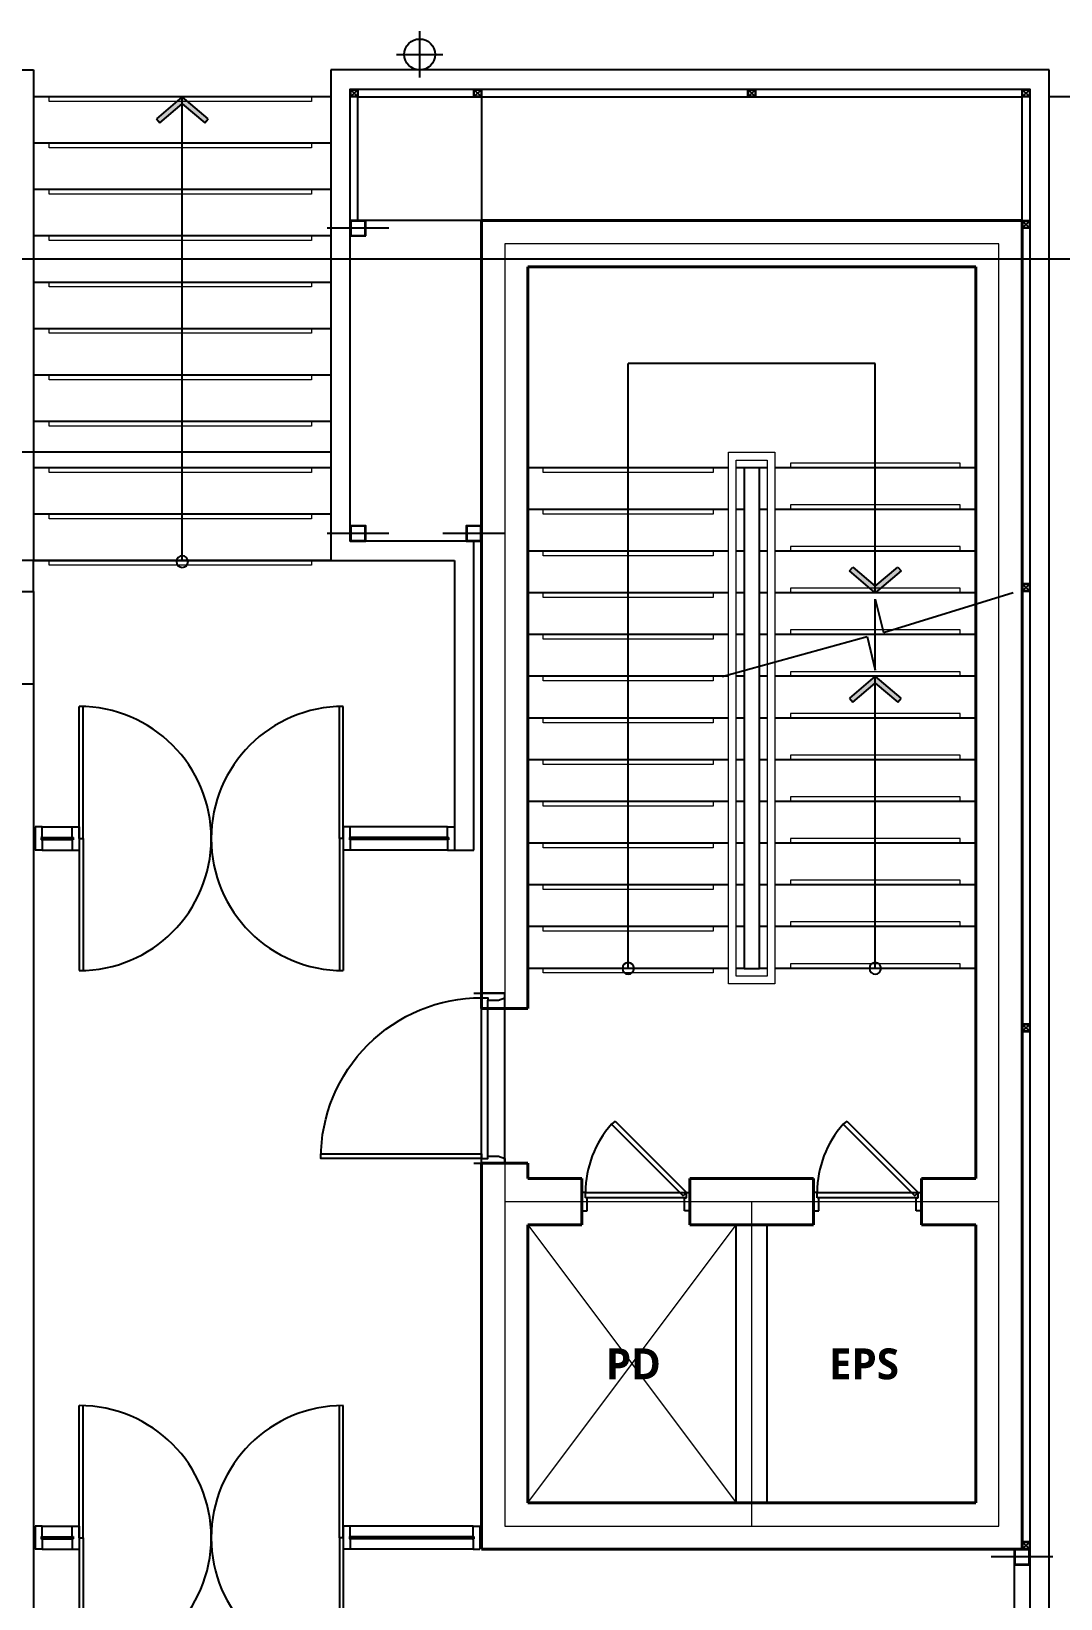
# Model space of a CAD drawing. Header units: millimetres. Extents: x 8456 to 190005487, y 619 to 455456909.
# Drawn here: x 197739 to 198766, y 158882 to 160444 of the extents above; entities that cross this region are included whole.
import ezdxf

# ---------------------------------------------------------------- set-up
doc = ezdxf.new("R2010")
doc.units = ezdxf.units.MM
doc.header["$LTSCALE"] = 400
doc.header["$MEASUREMENT"] = 0
for name, pattern in [('CEN', [62, 60, -1, 0, -1]), ('HID', [2, 1.1, -0.9]), ('XR-평면도$0$CEN', [62, 60, -1, 0, -1]), ('XR-평면도$0$HID', [2, 1.1, -0.9])]:
    doc.linetypes.add(name, pattern=pattern)
doc.layers.get('0').update_dxf_attribs({"linetype": 'CONTINUOUS'})
doc.layers.get('Defpoints').update_dxf_attribs({"color": 153, "linetype": 'CONTINUOUS'})
for name, color, linetype in [('1-HY', 8, 'CONTINUOUS'), ('AA-FIN2', 6, 'CONTINUOUS'), ('AA-FUR-미설치', 8, 'HID'), ('AA-창호-문', 7, 'CONTINUOUS'), ('AA-창호-창', 4, 'CONTINUOUS'), ('CEN', 1, 'CEN'), ('COL', 2, 'CONTINUOUS'), ('FIN', 5, 'CONTINUOUS'), ('WAL', 3, 'CONTINUOUS'), ('우수홈통', 6, 'CONTINUOUS'), ('판넬', 4, 'CONTINUOUS')]:
    doc.layers.add(name, color=color, linetype=linetype)
doc.layers.add('Defpoint', color=161, linetype='CONTINUOUS', plot=False)
for name, color, linetype, lineweight in [('XR-평면도$0$A-AXIS-LINE', 1, 'XR-평면도$0$CEN', 15), ('XR-평면도$0$A-CONC-LIN1', 2, 'CONTINUOUS', 40), ('XR-평면도$0$A-DWXK-OPEN', 1, 'XR-평면도$0$HID', 15), ('XR-평면도$0$A-DWXM-DOOR', 4, 'CONTINUOUS', 25), ('XR-평면도$0$A-SSXK-LEAD', 7, 'CONTINUOUS', 25), ('XR-평면도$0$A-SSXM-STAIR', 7, 'CONTINUOUS', 25), ('XR-평면도$0$A-SSXS-HAND', 6, 'CONTINUOUS', 20), ('XR-평면도$0$A-SSXS-NONS', 8, 'CONTINUOUS', 18), ('XR-평면도$0$A-WAXM-BLOC', 3, 'CONTINUOUS', 25)]:
    doc.layers.add(name, color=color, linetype=linetype, lineweight=lineweight)
doc.styles.add('SH_대대리576', font='')
doc.styles.get('SH_대대리576').set_extended_font_data('NanumGothic', bold=True)

# ---------------------------------------------------------------- blocks, each defined once
blk = doc.blocks.new('A$C2DB436D3')
at = {"color": 8}
for p, q in [((9015.3, 23769.6, 2515.7), (8978.4, 23738.3, 2515.7)), ((9052.2, 23738.3, 2515.7), (9015.3, 23769.6, 2515.7)), ((8983.1, 23732.7, 2515.7), (9015.3, 23759.9, 2515.7)), ((9015.3, 23759.9, 2515.7), (9047.4, 23732.7, 2515.7)), ((8978.4, 23738.3, 2515.7), (8983.1, 23732.7, 2515.7)), ((9047.4, 23732.7, 2515.7), (9052.2, 23738.3, 2515.7)), ((8803.5, 23109.6, 2515.7), (9403, 23109.6, 2515.7)), ((9965.6, 23094.6, 2515.7), (9970.4, 23100.2, 2515.7)), ((9970.4, 23100.2, 2515.7), (10002.5, 23073, 2515.7)), ((10002.5, 23073, 2515.7), (10034.7, 23100.2, 2515.7)), ((10034.7, 23100.2, 2515.7), (10039.5, 23094.6, 2515.7)), ((10002.5, 23063.4, 2515.7), (9965.6, 23094.6, 2515.7)), ((10039.5, 23094.6, 2515.7), (10002.5, 23063.4, 2515.7)), ((10002.5, 22944.6, 2515.7), (9965.6, 22913.3, 2515.7)), ((10039.5, 22913.3, 2515.7), (10002.5, 22944.6, 2515.7)), ((9970.4, 22907.7, 2515.7), (10002.5, 22934.9, 2515.7)), ((10002.5, 22934.9, 2515.7), (10034.7, 22907.7, 2515.7)), ((9965.6, 22913.3, 2515.7), (9970.4, 22907.7, 2515.7)), ((10034.7, 22907.7, 2515.7), (10039.5, 22913.3, 2515.7))]:
    blk.add_line(p, q, dxfattribs=at)
at = {"color": 8, "elevation": 2515.7}
for points in [[(9265.5, 23769.6), (9254.5, 23769.6), (9254.5, 23780.6), (9265.5, 23780.6)], [(9441.5, 23769.6), (9430.5, 23769.6), (9430.5, 23780.6), (9441.5, 23780.6)], [(9832, 23769.6), (9821, 23769.6), (9821, 23780.6), (9832, 23780.6)], [(10222.5, 23769.6), (10211.5, 23769.6), (10211.5, 23780.6), (10222.5, 23780.6)], [(10222.5, 23582.6), (10211.5, 23582.6), (10211.5, 23593.6), (10222.5, 23593.6)], [(10222.5, 23065.6), (10211.5, 23065.6), (10211.5, 23076.6), (10222.5, 23076.6)], [(10222.5, 22438.6), (10211.5, 22438.6), (10211.5, 22449.6), (10222.5, 22449.6)], [(10222.5, 21701.6), (10211.5, 21701.6), (10211.5, 21712.6), (10222.5, 21712.6)]]:
    blk.add_lwpolyline(points, close=True, dxfattribs=at)
at = {"color": 8}
for points in [[(8983.1, 23732.7, 2515.7), (8978.4, 23738.3, 2515.7), (9015.3, 23759.9, 2515.7), (9015.3, 23769.6, 2515.7)], [(9015.3, 23759.9, 2515.7), (9015.3, 23769.6, 2515.7), (9047.4, 23732.7, 2515.7), (9052.2, 23738.3, 2515.7)], [(9970.4, 23100.2, 2515.7), (9965.6, 23094.6, 2515.7), (10002.5, 23073, 2515.7), (10002.5, 23063.4, 2515.7)], [(10002.5, 23073, 2515.7), (10002.5, 23063.4, 2515.7), (10034.7, 23100.2, 2515.7), (10039.5, 23094.6, 2515.7)], [(9970.4, 22907.7, 2515.7), (9965.6, 22913.3, 2515.7), (10002.5, 22934.9, 2515.7), (10002.5, 22944.6, 2515.7)], [(10002.5, 22934.9, 2515.7), (10002.5, 22944.6, 2515.7), (10034.7, 22907.7, 2515.7), (10039.5, 22913.3, 2515.7)]]:
    blk.add_solid(points, dxfattribs=at)
at = {"layer": '1-HY', "color": 8, "elevation": 2515.7}
for points in [[(9264.9, 23770.2), (9255.2, 23770.2), (9255.2, 23779.9), (9264.9, 23779.9)], [(9440.9, 23770.2), (9431.2, 23770.2), (9431.2, 23779.9), (9440.9, 23779.9)], [(9831.4, 23770.2), (9821.7, 23770.2), (9821.7, 23779.9), (9831.4, 23779.9)], [(10221.9, 23770.2), (10212.2, 23770.2), (10212.2, 23779.9), (10221.9, 23779.9)], [(10221.9, 23583.2), (10212.2, 23583.2), (10212.2, 23592.9), (10221.9, 23592.9)], [(10221.9, 23066.2), (10212.2, 23066.2), (10212.2, 23075.9), (10221.9, 23075.9)], [(10221.9, 22439.2), (10212.2, 22439.2), (10212.2, 22448.9), (10221.9, 22448.9)], [(10221.9, 21702.2), (10212.2, 21702.2), (10212.2, 21711.9), (10221.9, 21711.9)]]:
    blk.add_lwpolyline(points, close=True, dxfattribs=at)
at = {"layer": 'AA-FIN2', "color": 8}
for p, q in [((8803.5, 23109.6, 2515.7), (8543.9, 23109.6, 2515.7)), ((8803.5, 23065.6, 2515.7), (8803.5, 23109.6, 2515.7))]:
    blk.add_line(p, q, dxfattribs=at)
at = {"layer": 'AA-FUR-미설치', "color": 8, "linetype": 'XR-평면도$0$HID'}
blk.add_line((9227, 23263.6, 2515.7), (6823.5, 23263.6, 2515.7), dxfattribs=at)
at = {"layer": 'AA-창호-문', "color": 8}
for p, q in [((8868.4, 22713.6, 2515.7), (8868.4, 22901.7, 2515.7)), ((8873.9, 22713.6, 2515.7), (8873.9, 22901.6, 2515.7)), ((9239.1, 22713.6, 2515.7), (9239.1, 22901.6, 2515.7)), ((9244.6, 22713.6, 2515.7), (9244.6, 22901.7, 2515.7)), ((8868.4, 22713.6, 2515.7), (8873.9, 22713.6, 2515.7)), ((8868.4, 22713.6, 2515.7), (8868.4, 22525.5, 2515.7)), ((8873.9, 22713.6, 2515.7), (8873.9, 22525.5, 2515.7)), ((9244.6, 22713.6, 2515.7), (9239.1, 22713.6, 2515.7)), ((9239.1, 22713.6, 2515.7), (9239.1, 22525.5, 2515.7)), ((9244.6, 22713.6, 2515.7), (9244.6, 22525.5, 2515.7)), ((8868.4, 21718.1, 2515.7), (8868.4, 21906.2, 2515.7)), ((8873.9, 21718.1, 2515.7), (8873.9, 21906.1, 2515.7)), ((9239.1, 21718.1, 2515.7), (9239.1, 21906.1, 2515.7)), ((9244.6, 21718.1, 2515.7), (9244.6, 21906.2, 2515.7)), ((8868.4, 21718.1, 2515.7), (8873.9, 21718.1, 2515.7)), ((8868.4, 21718.1, 2515.7), (8868.4, 21530, 2515.7)), ((8873.9, 21718.1, 2515.7), (8873.9, 21530, 2515.7)), ((9244.6, 21718.1, 2515.7), (9239.1, 21718.1, 2515.7)), ((9239.1, 21718.1, 2515.7), (9239.1, 21530, 2515.7)), ((9244.6, 21718.1, 2515.7), (9244.6, 21530, 2515.7))]:
    blk.add_line(p, q, dxfattribs=at)
for centre, start, end in [((8868.4, 22713.6, 2515.7), 0, 90), ((9244.6, 22713.6, 2515.7), 90, 180), ((8868.4, 22713.6, 2515.7), 270, 0), ((9244.6, 22713.6, 2515.7), 180, 270), ((8868.4, 21718.1, 2515.7), 0, 90), ((9244.6, 21718.1, 2515.7), 90, 180), ((8868.4, 21718.1, 2515.7), 270, 0), ((9244.6, 21718.1, 2515.7), 180, 270)]:
    blk.add_arc(centre, 188.1, start, end, dxfattribs=at)
at = {"layer": 'AA-창호-창', "color": 8}
for p, q in [((8805.7, 22730.1, 2515.7), (8805.7, 22697.1, 2515.7)), ((8815.6, 22730.1, 2515.7), (8805.7, 22730.1, 2515.7)), ((8815.6, 22715.5, 2515.7), (8815.6, 22730.1, 2515.7)), ((8815.6, 22730.1, 2515.7), (8858.5, 22730.1, 2515.7)), ((8858.5, 22715.5, 2515.7), (8858.5, 22730.1, 2515.7)), ((8858.5, 22730.1, 2515.7), (8868.4, 22730.1, 2515.7)), ((8868.4, 22730.1, 2515.7), (8868.4, 22697.1, 2515.7)), ((9254.5, 22730.1, 2515.7), (9244.6, 22730.1, 2515.7)), ((9244.6, 22730.1, 2515.7), (9244.6, 22697.1, 2515.7)), ((9254.5, 22715.5, 2515.7), (9254.5, 22730.1, 2515.7)), ((9393.1, 22730.1, 2515.7), (9254.5, 22730.1, 2515.7)), ((9393.1, 22715.5, 2515.7), (9393.1, 22730.1, 2515.7)), ((9393.1, 22730.1, 2515.7), (9403, 22730.1, 2515.7)), ((9403, 22730.1, 2515.7), (9403, 22697.1, 2515.7)), ((8815.6, 22697.1, 2515.7), (8805.7, 22697.1, 2515.7)), ((8815.6, 22715.5, 2515.7), (8814.4, 22715.1, 2515.7)), ((8814.4, 22715.1, 2515.7), (8814.4, 22712, 2515.7)), ((8815.6, 22711.6, 2515.7), (8814.4, 22712, 2515.7)), ((8814.9, 22714.9, 2515.7), (8859.3, 22714.9, 2515.7)), ((8814.9, 22714.9, 2515.7), (8814.9, 22712.2, 2515.7)), ((8814.9, 22712.2, 2515.7), (8859.3, 22712.2, 2515.7)), ((8815.6, 22711.6, 2515.7), (8815.6, 22697.1, 2515.7)), ((8815.6, 22697.1, 2515.7), (8858.5, 22697.1, 2515.7)), ((8858.5, 22715.5, 2515.7), (8859.8, 22715.1, 2515.7)), ((8858.5, 22711.6, 2515.7), (8859.8, 22712, 2515.7)), ((8858.5, 22711.6, 2515.7), (8858.5, 22697.1, 2515.7)), ((8858.5, 22697.1, 2515.7), (8868.4, 22697.1, 2515.7)), ((8859.3, 22714.9, 2515.7), (8859.3, 22712.2, 2515.7)), ((8859.3, 22714.9, 2515.7), (8859.3, 22712.2, 2515.7)), ((8859.8, 22715.1, 2515.7), (8859.8, 22712, 2515.7)), ((9254.5, 22697.1, 2515.7), (9244.6, 22697.1, 2515.7)), ((9254.5, 22715.5, 2515.7), (9253.3, 22715.1, 2515.7)), ((9253.3, 22715.1, 2515.7), (9253.3, 22712, 2515.7)), ((9254.5, 22711.6, 2515.7), (9253.3, 22712, 2515.7)), ((9393.9, 22714.9, 2515.7), (9253.8, 22714.9, 2515.7)), ((9253.8, 22714.9, 2515.7), (9253.8, 22712.2, 2515.7)), ((9253.8, 22714.9, 2515.7), (9253.8, 22712.2, 2515.7)), ((9393.9, 22712.2, 2515.7), (9253.8, 22712.2, 2515.7)), ((9254.5, 22711.6, 2515.7), (9254.5, 22697.1, 2515.7)), ((9393.1, 22697.1, 2515.7), (9254.5, 22697.1, 2515.7)), ((9393.1, 22715.5, 2515.7), (9394.4, 22715.1, 2515.7)), ((9393.1, 22711.6, 2515.7), (9394.4, 22712, 2515.7)), ((9393.1, 22711.6, 2515.7), (9393.1, 22697.1, 2515.7)), ((9393.1, 22697.1, 2515.7), (9403, 22697.1, 2515.7)), ((9393.9, 22714.9, 2515.7), (9393.9, 22712.2, 2515.7)), ((9394.4, 22715.1, 2515.7), (9394.4, 22712, 2515.7)), ((8805.7, 21734.6, 2515.7), (8805.7, 21701.6, 2515.7)), ((8815.6, 21734.6, 2515.7), (8805.7, 21734.6, 2515.7)), ((8815.6, 21720, 2515.7), (8814.4, 21719.6, 2515.7)), ((8814.4, 21719.6, 2515.7), (8814.4, 21716.5, 2515.7)), ((8815.6, 21716.1, 2515.7), (8814.4, 21716.5, 2515.7)), ((8814.9, 21719.4, 2515.7), (8859.3, 21719.4, 2515.7)), ((8814.9, 21719.4, 2515.7), (8814.9, 21716.7, 2515.7)), ((8814.9, 21716.7, 2515.7), (8859.3, 21716.7, 2515.7)), ((8815.6, 21720, 2515.7), (8815.6, 21734.6, 2515.7)), ((8815.6, 21734.6, 2515.7), (8858.5, 21734.6, 2515.7)), ((8815.6, 21716.1, 2515.7), (8815.6, 21701.6, 2515.7)), ((8858.5, 21720, 2515.7), (8858.5, 21734.6, 2515.7)), ((8858.5, 21734.6, 2515.7), (8868.4, 21734.6, 2515.7)), ((8858.5, 21720, 2515.7), (8859.8, 21719.6, 2515.7)), ((8858.5, 21716.1, 2515.7), (8859.8, 21716.5, 2515.7)), ((8858.5, 21716.1, 2515.7), (8858.5, 21701.6, 2515.7)), ((8859.3, 21719.4, 2515.7), (8859.3, 21716.7, 2515.7)), ((8859.3, 21719.4, 2515.7), (8859.3, 21716.7, 2515.7)), ((8859.8, 21719.6, 2515.7), (8859.8, 21716.5, 2515.7)), ((8868.4, 21734.6, 2515.7), (8868.4, 21701.6, 2515.7)), ((9254.5, 21734.6, 2515.7), (9244.6, 21734.6, 2515.7)), ((9244.6, 21734.6, 2515.7), (9244.6, 21701.6, 2515.7)), ((9254.5, 21720, 2515.7), (9253.3, 21719.6, 2515.7)), ((9253.3, 21719.6, 2515.7), (9253.3, 21716.5, 2515.7)), ((9254.5, 21716.1, 2515.7), (9253.3, 21716.5, 2515.7)), ((9430.2, 21719.4, 2515.7), (9253.8, 21719.4, 2515.7)), ((9253.8, 21719.4, 2515.7), (9253.8, 21716.7, 2515.7)), ((9253.8, 21719.4, 2515.7), (9253.8, 21716.7, 2515.7)), ((9430.2, 21716.7, 2515.7), (9253.8, 21716.7, 2515.7)), ((9254.5, 21720, 2515.7), (9254.5, 21734.6, 2515.7)), ((9429.4, 21734.6, 2515.7), (9254.5, 21734.6, 2515.7)), ((9254.5, 21716.1, 2515.7), (9254.5, 21701.6, 2515.7)), ((9429.4, 21720, 2515.7), (9429.4, 21734.6, 2515.7)), ((9429.4, 21734.6, 2515.7), (9439.3, 21734.6, 2515.7)), ((9429.4, 21720, 2515.7), (9430.7, 21719.6, 2515.7)), ((9429.4, 21716.1, 2515.7), (9430.7, 21716.5, 2515.7)), ((9429.4, 21716.1, 2515.7), (9429.4, 21701.6, 2515.7)), ((9430.2, 21719.4, 2515.7), (9430.2, 21716.7, 2515.7)), ((9430.7, 21719.6, 2515.7), (9430.7, 21716.5, 2515.7)), ((9439.3, 21734.6, 2515.7), (9439.3, 21701.6, 2515.7)), ((8815.6, 21701.6, 2515.7), (8805.7, 21701.6, 2515.7)), ((8815.6, 21701.6, 2515.7), (8858.5, 21701.6, 2515.7)), ((8858.5, 21701.6, 2515.7), (8868.4, 21701.6, 2515.7)), ((9254.5, 21701.6, 2515.7), (9244.6, 21701.6, 2515.7)), ((9429.4, 21701.6, 2515.7), (9254.5, 21701.6, 2515.7)), ((9429.4, 21701.6, 2515.7), (9439.3, 21701.6, 2515.7))]:
    blk.add_line(p, q, dxfattribs=at)
at = {"layer": 'AA-창호-창', "color": 8, "elevation": 2515.7}
for points in [[(8815.6, 22715.7), (8816.2, 22715.4), (8816.4, 22715.2), (8816.5, 22714.9)], [(8815.6, 22711.4), (8816.2, 22711.7), (8816.4, 22711.9), (8816.5, 22712.2)], [(8858.5, 22715.7), (8857.9, 22715.4), (8857.8, 22715.2), (8857.7, 22714.9)], [(8858.5, 22711.4), (8857.9, 22711.7), (8857.8, 22711.9), (8857.7, 22712.2)], [(9254.5, 22715.7), (9255.1, 22715.4), (9255.3, 22715.2), (9255.4, 22714.9)], [(9254.5, 22711.4), (9255.1, 22711.7), (9255.3, 22711.9), (9255.4, 22712.2)], [(9393.1, 22715.7), (9392.5, 22715.4), (9392.4, 22715.2), (9392.3, 22714.9)], [(9393.1, 22711.4), (9392.5, 22711.7), (9392.4, 22711.9), (9392.3, 22712.2)], [(8815.6, 21720.2), (8816.2, 21719.9), (8816.4, 21719.7), (8816.5, 21719.4)], [(8815.6, 21715.9), (8816.2, 21716.2), (8816.4, 21716.4), (8816.5, 21716.7)], [(8858.5, 21720.2), (8857.9, 21719.9), (8857.8, 21719.7), (8857.7, 21719.4)], [(8858.5, 21715.9), (8857.9, 21716.2), (8857.8, 21716.4), (8857.7, 21716.7)], [(9254.5, 21720.2), (9255.1, 21719.9), (9255.3, 21719.7), (9255.4, 21719.4)], [(9254.5, 21715.9), (9255.1, 21716.2), (9255.3, 21716.4), (9255.4, 21716.7)], [(9429.4, 21720.2), (9428.8, 21719.9), (9428.7, 21719.7), (9428.6, 21719.4)], [(9429.4, 21715.9), (9428.8, 21716.2), (9428.7, 21716.4), (9428.6, 21716.7)]]:
    blk.add_lwpolyline(points, dxfattribs=at)
at = {"layer": 'CEN', "color": 8}
for p, q in [((9264.9, 23779.9, 2515.7), (9255.2, 23770.2, 2515.7)), ((9264.9, 23770.2, 2515.7), (9255.2, 23779.9, 2515.7)), ((9440.9, 23779.9, 2515.7), (9431.2, 23770.2, 2515.7)), ((9440.9, 23770.2, 2515.7), (9431.2, 23779.9, 2515.7)), ((9831.4, 23779.9, 2515.7), (9821.7, 23770.2, 2515.7)), ((9831.4, 23770.2, 2515.7), (9821.7, 23779.9, 2515.7)), ((10221.9, 23779.9, 2515.7), (10212.2, 23770.2, 2515.7)), ((10221.9, 23770.2, 2515.7), (10212.2, 23779.9, 2515.7)), ((10221.9, 23592.9, 2515.7), (10212.2, 23583.2, 2515.7)), ((10221.9, 23583.2, 2515.7), (10212.2, 23592.9, 2515.7)), ((10221.9, 23075.9, 2515.7), (10212.2, 23066.2, 2515.7)), ((10221.9, 23066.2, 2515.7), (10212.2, 23075.9, 2515.7)), ((10221.9, 22448.9, 2515.7), (10212.2, 22439.2, 2515.7)), ((10221.9, 22439.2, 2515.7), (10212.2, 22448.9, 2515.7)), ((10221.9, 21711.9, 2515.7), (10212.2, 21702.2, 2515.7)), ((10221.9, 21702.2, 2515.7), (10212.2, 21711.9, 2515.7))]:
    blk.add_line(p, q, dxfattribs=at)
at = {"layer": 'CEN', "color": 8, "elevation": 2515.7}
for points in [[(9309.5, 23582.6), (9221.5, 23582.6)], [(9309.5, 23148.1), (9221.5, 23148.1)], [(9474.5, 23148.1), (9386.5, 23148.1)], [(10255.5, 21690.6), (10167.5, 21690.6)]]:
    blk.add_lwpolyline(points, dxfattribs=at)
at = {"layer": 'COL', "color": 8}
for p, q in [((9265.5, 23769.6, 2515.7), (9441.5, 23769.6, 2515.7)), ((9265.5, 23593.6, 2515.7), (9265.5, 23769.6, 2515.7)), ((9441.5, 23769.6, 2515.7), (9441.5, 23593.6, 2515.7)), ((9441.5, 23593.6, 2515.7), (9265.5, 23593.6, 2515.7)), ((8671.5, 23065.6, 2515.7), (8803.5, 23065.6, 2515.7)), ((8803.5, 23065.6, 2515.7), (8803.5, 22933.6, 2515.7)), ((8803.5, 22933.6, 2515.7), (8671.5, 22933.6, 2515.7)), ((8803.5, 22933.6, 2515.7), (8803.5, 21283.6, 2515.7))]:
    blk.add_line(p, q, dxfattribs=at)
at = {"layer": 'Defpoints', "color": 8}
for p, q in [((9430.5, 22493.6, 2515.7), (9474.5, 22493.6, 2515.7)), ((9430.5, 22251.6, 2515.7), (9474.5, 22251.6, 2515.7)), ((9584.5, 22165.8, 2515.7), (9584.5, 22209.8, 2515.7)), ((9589.7, 22209.8, 2515.7), (9733.4, 22209.8, 2515.7)), ((9738.5, 22165.8, 2515.7), (9738.5, 22209.8, 2515.7)), ((9914.5, 22165.8, 2515.7), (9914.5, 22209.8, 2515.7)), ((9919.7, 22209.8, 2515.7), (10063.4, 22209.8, 2515.7)), ((10068.5, 22165.8, 2515.7), (10068.5, 22209.8, 2515.7)), ((9733.4, 22202.1, 2515.7), (9589.7, 22202.1, 2515.7)), ((10063.4, 22202.1, 2515.7), (9919.7, 22202.1, 2515.7))]:
    blk.add_line(p, q, dxfattribs=at)
at = {"layer": 'FIN', "color": 8}
for p, q in [((9441.5, 23769.6, 2515.7), (10211.5, 23769.6, 2515.7)), ((10211.5, 23593.6, 2515.7), (10211.5, 23769.6, 2515.7)), ((11685.5, 23769.6, 2515.7), (10250, 23769.6, 2515.7)), ((10200.5, 21679.6, 2515.7), (10200.5, 21058.1, 2515.7))]:
    blk.add_line(p, q, dxfattribs=at)
at = {"layer": 'WAL', "color": 8, "elevation": 2515.7}
for points in [[(9276.5, 23571.6), (9276.5, 23593.6), (9254.5, 23593.6), (9254.5, 23571.6)], [(9275.6, 23572.4), (9275.6, 23592.7), (9255.4, 23592.7), (9255.4, 23572.4)], [(9276.5, 23137.1), (9276.5, 23159.1), (9254.5, 23159.1), (9254.5, 23137.1)], [(9275.6, 23137.9), (9275.6, 23158.2), (9255.4, 23158.2), (9255.4, 23137.9)], [(9441.5, 23137.1), (9441.5, 23159.1), (9419.5, 23159.1), (9419.5, 23137.1)], [(9440.7, 23137.9), (9440.7, 23158.2), (9420.4, 23158.2), (9420.4, 23137.9)], [(10222.5, 21679.6), (10222.5, 21701.6), (10200.5, 21701.6), (10200.5, 21679.6)], [(10221.7, 21680.4), (10221.7, 21700.7), (10201.4, 21700.7), (10201.4, 21680.4)]]:
    blk.add_lwpolyline(points, close=True, dxfattribs=at)
at = {"layer": 'XR-평면도$0$A-AXIS-LINE', "color": 8}
for p, q in [((10178.5, 23560.6, 2515.7), (9474.5, 23560.6, 2515.7)), ((9474.5, 23560.6, 2515.7), (9474.5, 21734.6, 2515.7)), ((10178.5, 21734.6, 2515.7), (10178.5, 23560.6, 2515.7)), ((9474.5, 22196.6, 2515.7), (10178.5, 22196.6, 2515.7)), ((9826.5, 21734.6, 2515.7), (9826.5, 22196.6, 2515.7)), ((9474.5, 21734.6, 2515.7), (10178.5, 21734.6, 2515.7))]:
    blk.add_line(p, q, dxfattribs=at)
at = {"layer": 'XR-평면도$0$A-CONC-LIN1', "color": 8}
for p, q in [((9441.5, 23593.6, 2515.7), (10211.5, 23593.6, 2515.7)), ((9441.5, 23593.6, 2515.7), (9441.5, 22471.6, 2515.7)), ((10211.5, 21701.6, 2515.7), (10211.5, 23593.6, 2515.7)), ((9507.5, 23527.6, 2515.7), (10145.5, 23527.6, 2515.7)), ((9507.5, 23527.6, 2515.7), (9507.5, 22471.6, 2515.7)), ((10145.5, 22229.6, 2515.7), (10145.5, 23527.6, 2515.7)), ((9441.5, 22471.6, 2515.7), (9507.5, 22471.6, 2515.7)), ((9441.5, 22251.6, 2515.7), (9441.5, 21701.6, 2515.7)), ((9441.5, 22251.6, 2515.7), (9507.5, 22251.6, 2515.7)), ((9441.5, 22229.6, 2515.7), (9441.5, 22251.6, 2515.7)), ((9507.5, 22251.6, 2515.7), (9507.5, 22229.6, 2515.7)), ((9507.5, 22229.6, 2515.7), (9584.5, 22229.6, 2515.7)), ((9584.5, 22163.6, 2515.7), (9584.5, 22229.6, 2515.7)), ((9738.5, 22229.6, 2515.7), (9914.5, 22229.6, 2515.7)), ((9738.5, 22163.6, 2515.7), (9738.5, 22229.6, 2515.7)), ((9914.5, 22163.6, 2515.7), (9914.5, 22229.6, 2515.7)), ((10068.5, 22229.6, 2515.7), (10145.5, 22229.6, 2515.7)), ((10068.5, 22163.6, 2515.7), (10068.5, 22229.6, 2515.7)), ((9507.5, 22163.6, 2515.7), (9584.5, 22163.6, 2515.7)), ((9507.5, 22163.6, 2515.7), (9507.5, 21767.6, 2515.7)), ((9738.5, 22163.6, 2515.7), (9914.5, 22163.6, 2515.7)), ((10068.5, 22163.6, 2515.7), (10145.5, 22163.6, 2515.7)), ((10145.5, 22163.6, 2515.7), (10145.5, 21767.6, 2515.7)), ((9507.5, 21767.6, 2515.7), (10145.5, 21767.6, 2515.7)), ((9441.5, 21701.6, 2515.7), (10211.5, 21701.6, 2515.7))]:
    blk.add_line(p, q, dxfattribs=at)
at = {"layer": 'XR-평면도$0$A-DWXK-OPEN', "color": 8, "ltscale": 50}
for p, q in [((9507.5, 21767.6, 2515.7), (9804.5, 22163.6, 2515.7)), ((9507.5, 22163.6, 2515.7), (9804.5, 21767.6, 2515.7))]:
    blk.add_line(p, q, dxfattribs=at)
at = {"layer": 'XR-평면도$0$A-DWXM-DOOR', "color": 8}
for p, q in [((9441.5, 22251.6, 2515.7), (9441.5, 22493.6, 2515.7)), ((9450.3, 22261.5, 2515.7), (9450.3, 22483.7, 2515.7)), ((9474.5, 22251.6, 2515.7), (9474.5, 22493.6, 2515.7)), ((9626.7, 22306.7, 2515.7), (9728.6, 22204.9, 2515.7)), ((9631.8, 22311.4, 2515.7), (9733.4, 22209.8, 2515.7)), ((9956.7, 22306.7, 2515.7), (10058.6, 22204.9, 2515.7)), ((9961.8, 22311.4, 2515.7), (10063.4, 22209.8, 2515.7)), ((9589.7, 22209.8, 2515.7), (9584.5, 22209.8, 2515.7)), ((9584.5, 22209.8, 2515.7), (9584.5, 22183.4, 2515.7)), ((9589.7, 22202.1, 2515.7), (9589.7, 22209.8, 2515.7)), ((9733.4, 22209.8, 2515.7), (9728.6, 22204.9, 2515.7)), ((9733.4, 22202.1, 2515.7), (9733.4, 22209.8, 2515.7)), ((9733.4, 22209.8, 2515.7), (9738.5, 22209.8, 2515.7)), ((9738.5, 22209.8, 2515.7), (9738.5, 22183.4, 2515.7)), ((9919.7, 22209.8, 2515.7), (9914.5, 22209.8, 2515.7)), ((9914.5, 22209.8, 2515.7), (9914.5, 22183.4, 2515.7)), ((9919.7, 22202.1, 2515.7), (9919.7, 22209.8, 2515.7)), ((10063.4, 22209.8, 2515.7), (10058.6, 22204.9, 2515.7)), ((10063.4, 22202.1, 2515.7), (10063.4, 22209.8, 2515.7)), ((10063.4, 22209.8, 2515.7), (10068.5, 22209.8, 2515.7)), ((10068.5, 22209.8, 2515.7), (10068.5, 22183.4, 2515.7)), ((9584.5, 22183.4, 2515.7), (9592.2, 22183.4, 2515.7)), ((9592.2, 22202.1, 2515.7), (9589.7, 22202.1, 2515.7)), ((9592.2, 22183.4, 2515.7), (9592.2, 22202.1, 2515.7)), ((9730.8, 22202.1, 2515.7), (9733.4, 22202.1, 2515.7)), ((9730.8, 22183.4, 2515.7), (9730.8, 22202.1, 2515.7)), ((9738.5, 22183.4, 2515.7), (9730.8, 22183.4, 2515.7)), ((9914.5, 22183.4, 2515.7), (9922.2, 22183.4, 2515.7)), ((9922.2, 22202.1, 2515.7), (9919.7, 22202.1, 2515.7)), ((9922.2, 22183.4, 2515.7), (9922.2, 22202.1, 2515.7)), ((10060.8, 22202.1, 2515.7), (10063.4, 22202.1, 2515.7)), ((10060.8, 22183.4, 2515.7), (10060.8, 22202.1, 2515.7)), ((10068.5, 22183.4, 2515.7), (10060.8, 22183.4, 2515.7))]:
    blk.add_line(p, q, dxfattribs=at)
at = {"layer": 'XR-평면도$0$A-DWXM-DOOR', "color": 8, "elevation": 2515.7}
blk.add_lwpolyline([(9441.5, 22258.2), (9212.7, 22258.2, -0.414214), (9441.5, 22487, -1)], format="xyb", dxfattribs=at)
for points in [[(9441.5, 22493.6), (9441.5, 22487), (9450.3, 22487), (9450.3, 22483.7), (9465.7, 22483.7), (9474.5, 22487), (9474.5, 22493.6)], [(9212.7, 22258.2), (9212.7, 22264.8), (9441.5, 22264.8), (9441.5, 22258.2)], [(9441.5, 22251.6), (9441.5, 22258.2), (9450.3, 22258.2), (9450.3, 22261.5), (9465.7, 22261.5), (9474.5, 22258.2), (9474.5, 22251.6)]]:
    blk.add_lwpolyline(points, close=True, dxfattribs=at)
for points in [[(9631.8, 22311.4), (9626.7, 22306.7)], [(9961.8, 22311.4), (9956.7, 22306.7)]]:
    blk.add_lwpolyline(points, dxfattribs=at)
at = {"layer": 'XR-평면도$0$A-DWXM-DOOR', "color": 8}
for centre in [(9736.6, 22209.2, 2515.7), (10066.6, 22209.2, 2515.7)]:
    blk.add_arc(centre, 147, 138.3916, 179.7655, dxfattribs=at)
at = {"layer": 'XR-평면도$0$A-SSXK-LEAD', "color": 8}
for p, q in [((9015.3, 23109.6, 2515.7), (9015.3, 23769.6, 2515.7)), ((9650.5, 22528.8, 2515.7), (9650.5, 23390.1, 2515.7)), ((10002.5, 23390.1, 2515.7), (9650.5, 23390.1, 2515.7)), ((10002.5, 23063.4, 2515.7), (10002.5, 23390.1, 2515.7)), ((10002.5, 22953.6, 2515.7), (10002.5, 23054.3, 2515.7)), ((10002.5, 23054.3, 2515.7), (10014.2, 23007.2, 2515.7)), ((10014.2, 23007.2, 2515.7), (10199, 23063.9, 2515.7)), ((9784.1, 22944.4, 2515.7), (9990.7, 23001.4, 2515.7)), ((9990.7, 23001.4, 2515.7), (10002.5, 22953.6, 2515.7)), ((10002.5, 22528.8, 2515.7), (10002.5, 22944.6, 2515.7))]:
    blk.add_line(p, q, dxfattribs=at)
for centre, start, end in [((9015.3, 23107.9, 2515.7), 90, 270), ((9015.3, 23107.9, 2515.7), 270, 90), ((9650.5, 22528.8, 2515.7), 90, 270), ((9650.5, 22528.8, 2515.7), 270, 90), ((10002.5, 22528.8, 2515.7), 90, 270), ((10002.5, 22528.8, 2515.7), 270, 90)]:
    blk.add_arc(centre, 8.25, start, end, dxfattribs=at)
at = {"layer": 'XR-평면도$0$A-SSXM-STAIR', "color": 8}
for p, q in [((8759.5, 23808.1, 2515.7), (8803.5, 23808.1, 2515.7)), ((8803.5, 23808.1, 2515.7), (8803.5, 23109.6, 2515.7)), ((9227, 23769.6, 2515.7), (8803.5, 23769.6, 2515.7)), ((9227, 23703.6, 2515.7), (8803.5, 23703.6, 2515.7)), ((9227, 23637.6, 2515.7), (8803.5, 23637.6, 2515.7)), ((9227, 23571.6, 2515.7), (8803.5, 23571.6, 2515.7)), ((9227, 23505.6, 2515.7), (8803.5, 23505.6, 2515.7)), ((9227, 23439.6, 2515.7), (8803.5, 23439.6, 2515.7)), ((9227, 23373.6, 2515.7), (8803.5, 23373.6, 2515.7)), ((9227, 23307.6, 2515.7), (8803.5, 23307.6, 2515.7)), ((9227, 23241.6, 2515.7), (8803.5, 23241.6, 2515.7)), ((9793.5, 23241.6, 2515.7), (9507.5, 23241.6, 2515.7)), ((9815.5, 23241.6, 2515.7), (9804.5, 23241.6, 2515.7)), ((9837.5, 23241.6, 2515.7), (9815.5, 23241.6, 2515.7)), ((9815.5, 23241.6, 2515.7), (9815.5, 22528.8, 2515.7)), ((9848.5, 23241.6, 2515.7), (9837.5, 23241.6, 2515.7)), ((9837.5, 22528.8, 2515.7), (9837.5, 23241.6, 2515.7)), ((10145.5, 23241.6, 2515.7), (9859.5, 23241.6, 2515.7)), ((9227, 23175.6, 2515.7), (8803.5, 23175.6, 2515.7)), ((9793.5, 23182.2, 2515.7), (9507.5, 23182.2, 2515.7)), ((9815.5, 23182.2, 2515.7), (9804.5, 23182.2, 2515.7)), ((9848.5, 23182.2, 2515.7), (9837.5, 23182.2, 2515.7)), ((10145.5, 23182.2, 2515.7), (9859.5, 23182.2, 2515.7)), ((9793.5, 23122.8, 2515.7), (9507.5, 23122.8, 2515.7)), ((9815.5, 23122.8, 2515.7), (9804.5, 23122.8, 2515.7)), ((9848.5, 23122.8, 2515.7), (9837.5, 23122.8, 2515.7)), ((10145.5, 23122.8, 2515.7), (9859.5, 23122.8, 2515.7)), ((9227, 23109.6, 2515.7), (8803.5, 23109.6, 2515.7)), ((9793.5, 23063.4, 2515.7), (9507.5, 23063.4, 2515.7)), ((9815.5, 23063.4, 2515.7), (9804.5, 23063.4, 2515.7)), ((9848.5, 23063.4, 2515.7), (9837.5, 23063.4, 2515.7)), ((10145.5, 23063.4, 2515.7), (9859.5, 23063.4, 2515.7)), ((9793.5, 23004, 2515.7), (9507.5, 23004, 2515.7)), ((9815.5, 23004, 2515.7), (9804.5, 23004, 2515.7)), ((9848.5, 23004, 2515.7), (9837.5, 23004, 2515.7)), ((10145.5, 23004, 2515.7), (9859.5, 23004, 2515.7)), ((9793.5, 22944.6, 2515.7), (9507.5, 22944.6, 2515.7)), ((9815.5, 22944.6, 2515.7), (9804.5, 22944.6, 2515.7)), ((9848.5, 22944.6, 2515.7), (9837.5, 22944.6, 2515.7)), ((10145.5, 22944.6, 2515.7), (9859.5, 22944.6, 2515.7)), ((9793.5, 22885.2, 2515.7), (9507.5, 22885.2, 2515.7)), ((9815.5, 22885.2, 2515.7), (9804.5, 22885.2, 2515.7)), ((9848.5, 22885.2, 2515.7), (9837.5, 22885.2, 2515.7)), ((10145.5, 22885.2, 2515.7), (9859.5, 22885.2, 2515.7)), ((9793.5, 22825.8, 2515.7), (9507.5, 22825.8, 2515.7)), ((9815.5, 22825.8, 2515.7), (9804.5, 22825.8, 2515.7)), ((9848.5, 22825.8, 2515.7), (9837.5, 22825.8, 2515.7)), ((10145.5, 22825.8, 2515.7), (9859.5, 22825.8, 2515.7)), ((9793.5, 22766.4, 2515.7), (9507.5, 22766.4, 2515.7)), ((9815.5, 22766.4, 2515.7), (9804.5, 22766.4, 2515.7)), ((9848.5, 22766.4, 2515.7), (9837.5, 22766.4, 2515.7)), ((10145.5, 22766.4, 2515.7), (9859.5, 22766.4, 2515.7)), ((9793.5, 22707, 2515.7), (9507.5, 22707, 2515.7)), ((9815.5, 22707, 2515.7), (9804.5, 22707, 2515.7)), ((9848.5, 22707, 2515.7), (9837.5, 22707, 2515.7)), ((10145.5, 22707, 2515.7), (9859.5, 22707, 2515.7)), ((9793.5, 22647.6, 2515.7), (9507.5, 22647.6, 2515.7)), ((9815.5, 22647.6, 2515.7), (9804.5, 22647.6, 2515.7)), ((9848.5, 22647.6, 2515.7), (9837.5, 22647.6, 2515.7)), ((10145.5, 22647.6, 2515.7), (9859.5, 22647.6, 2515.7)), ((9793.5, 22588.2, 2515.7), (9507.5, 22588.2, 2515.7)), ((9815.5, 22588.2, 2515.7), (9804.5, 22588.2, 2515.7)), ((9848.5, 22588.2, 2515.7), (9837.5, 22588.2, 2515.7)), ((10145.5, 22588.2, 2515.7), (9859.5, 22588.2, 2515.7)), ((9793.5, 22528.8, 2515.7), (9507.5, 22528.8, 2515.7)), ((9815.5, 22528.8, 2515.7), (9804.5, 22528.8, 2515.7)), ((9815.5, 22528.8, 2515.7), (9837.5, 22528.8, 2515.7)), ((9848.5, 22528.8, 2515.7), (9837.5, 22528.8, 2515.7)), ((10145.5, 22528.8, 2515.7), (9859.5, 22528.8, 2515.7))]:
    blk.add_line(p, q, dxfattribs=at)
at = {"layer": 'XR-평면도$0$A-SSXS-HAND', "color": 8}
for p, q in [((9793.5, 22506.8, 2515.7), (9793.5, 23263.6, 2515.7)), ((9793.5, 23263.6, 2515.7), (9859.5, 23263.6, 2515.7)), ((9859.5, 23263.6, 2515.7), (9859.5, 22506.8, 2515.7)), ((9804.5, 22517.8, 2515.7), (9804.5, 23252.6, 2515.7)), ((9804.5, 23252.6, 2515.7), (9848.5, 23252.6, 2515.7)), ((9848.5, 23252.6, 2515.7), (9848.5, 22517.8, 2515.7)), ((9859.5, 22506.8, 2515.7), (9793.5, 22506.8, 2515.7)), ((9848.5, 22517.8, 2515.7), (9804.5, 22517.8, 2515.7))]:
    blk.add_line(p, q, dxfattribs=at)
at = {"layer": 'XR-평면도$0$A-SSXS-NONS', "color": 8}
for p, q in [((8825.5, 23763, 2515.7), (8825.5, 23769.6, 2515.7)), ((9199.5, 23769.6, 2515.7), (9199.5, 23763, 2515.7)), ((9199.5, 23763, 2515.7), (8825.5, 23763, 2515.7)), ((8825.5, 23697, 2515.7), (8825.5, 23703.6, 2515.7)), ((9199.5, 23703.6, 2515.7), (9199.5, 23697, 2515.7)), ((9199.5, 23697, 2515.7), (8825.5, 23697, 2515.7)), ((8825.5, 23631, 2515.7), (8825.5, 23637.6, 2515.7)), ((9199.5, 23637.6, 2515.7), (9199.5, 23631, 2515.7)), ((9199.5, 23631, 2515.7), (8825.5, 23631, 2515.7)), ((8825.5, 23565, 2515.7), (8825.5, 23571.6, 2515.7)), ((9199.5, 23571.6, 2515.7), (9199.5, 23565, 2515.7)), ((9199.5, 23565, 2515.7), (8825.5, 23565, 2515.7)), ((8825.5, 23499, 2515.7), (8825.5, 23505.6, 2515.7)), ((9199.5, 23505.6, 2515.7), (9199.5, 23499, 2515.7)), ((9199.5, 23499, 2515.7), (8825.5, 23499, 2515.7)), ((8825.5, 23433, 2515.7), (8825.5, 23439.6, 2515.7)), ((9199.5, 23439.6, 2515.7), (9199.5, 23433, 2515.7)), ((9199.5, 23433, 2515.7), (8825.5, 23433, 2515.7)), ((8825.5, 23367, 2515.7), (8825.5, 23373.6, 2515.7)), ((9199.5, 23367, 2515.7), (8825.5, 23367, 2515.7)), ((9199.5, 23373.6, 2515.7), (9199.5, 23367, 2515.7)), ((8825.5, 23301, 2515.7), (8825.5, 23307.6, 2515.7)), ((9199.5, 23301, 2515.7), (8825.5, 23301, 2515.7)), ((9199.5, 23307.6, 2515.7), (9199.5, 23301, 2515.7)), ((8825.5, 23235, 2515.7), (8825.5, 23241.6, 2515.7)), ((9199.5, 23235, 2515.7), (8825.5, 23235, 2515.7)), ((9199.5, 23241.6, 2515.7), (9199.5, 23235, 2515.7)), ((9529.5, 23235, 2515.7), (9529.5, 23241.6, 2515.7)), ((9771.5, 23235, 2515.7), (9529.5, 23235, 2515.7)), ((9771.5, 23241.6, 2515.7), (9771.5, 23235, 2515.7)), ((10123.5, 23248.2, 2515.7), (9881.5, 23248.2, 2515.7)), ((9881.5, 23248.2, 2515.7), (9881.5, 23241.6, 2515.7)), ((10123.5, 23241.6, 2515.7), (10123.5, 23248.2, 2515.7)), ((10123.5, 23188.8, 2515.7), (9881.5, 23188.8, 2515.7)), ((9881.5, 23188.8, 2515.7), (9881.5, 23182.2, 2515.7)), ((10123.5, 23182.2, 2515.7), (10123.5, 23188.8, 2515.7)), ((8825.5, 23169, 2515.7), (8825.5, 23175.6, 2515.7)), ((9199.5, 23169, 2515.7), (8825.5, 23169, 2515.7)), ((9199.5, 23175.6, 2515.7), (9199.5, 23169, 2515.7)), ((9529.5, 23175.6, 2515.7), (9529.5, 23182.2, 2515.7)), ((9771.5, 23175.6, 2515.7), (9529.5, 23175.6, 2515.7)), ((9771.5, 23182.2, 2515.7), (9771.5, 23175.6, 2515.7)), ((9529.5, 23116.2, 2515.7), (9529.5, 23122.8, 2515.7)), ((9771.5, 23122.8, 2515.7), (9771.5, 23116.2, 2515.7)), ((10123.5, 23129.4, 2515.7), (9881.5, 23129.4, 2515.7)), ((9881.5, 23129.4, 2515.7), (9881.5, 23122.8, 2515.7)), ((10123.5, 23122.8, 2515.7), (10123.5, 23129.4, 2515.7)), ((8825.5, 23103, 2515.7), (8825.5, 23109.6, 2515.7)), ((9199.5, 23103, 2515.7), (8825.5, 23103, 2515.7)), ((9199.5, 23109.6, 2515.7), (9199.5, 23103, 2515.7)), ((9771.5, 23116.2, 2515.7), (9529.5, 23116.2, 2515.7)), ((9529.5, 23056.8, 2515.7), (9529.5, 23063.4, 2515.7)), ((9771.5, 23056.8, 2515.7), (9529.5, 23056.8, 2515.7)), ((9771.5, 23063.4, 2515.7), (9771.5, 23056.8, 2515.7)), ((10123.5, 23070, 2515.7), (9881.5, 23070, 2515.7)), ((9881.5, 23070, 2515.7), (9881.5, 23063.4, 2515.7)), ((10123.5, 23063.4, 2515.7), (10123.5, 23070, 2515.7)), ((10123.5, 23010.6, 2515.7), (9881.5, 23010.6, 2515.7)), ((9881.5, 23010.6, 2515.7), (9881.5, 23004, 2515.7)), ((10123.5, 23004, 2515.7), (10123.5, 23010.6, 2515.7)), ((9529.5, 22997.4, 2515.7), (9529.5, 23004, 2515.7)), ((9771.5, 22997.4, 2515.7), (9529.5, 22997.4, 2515.7)), ((9771.5, 23004, 2515.7), (9771.5, 22997.4, 2515.7)), ((9529.5, 22938, 2515.7), (9529.5, 22944.6, 2515.7)), ((9771.5, 22944.6, 2515.7), (9771.5, 22938, 2515.7)), ((10123.5, 22951.2, 2515.7), (9881.5, 22951.2, 2515.7)), ((9881.5, 22951.2, 2515.7), (9881.5, 22944.6, 2515.7)), ((10123.5, 22944.6, 2515.7), (10123.5, 22951.2, 2515.7)), ((9771.5, 22938, 2515.7), (9529.5, 22938, 2515.7)), ((9529.5, 22878.6, 2515.7), (9529.5, 22885.2, 2515.7)), ((9771.5, 22878.6, 2515.7), (9529.5, 22878.6, 2515.7)), ((9771.5, 22885.2, 2515.7), (9771.5, 22878.6, 2515.7)), ((10123.5, 22891.8, 2515.7), (9881.5, 22891.8, 2515.7)), ((9881.5, 22891.8, 2515.7), (9881.5, 22885.2, 2515.7)), ((10123.5, 22885.2, 2515.7), (10123.5, 22891.8, 2515.7)), ((10123.5, 22832.4, 2515.7), (9881.5, 22832.4, 2515.7)), ((9881.5, 22832.4, 2515.7), (9881.5, 22825.8, 2515.7)), ((10123.5, 22825.8, 2515.7), (10123.5, 22832.4, 2515.7)), ((9529.5, 22819.2, 2515.7), (9529.5, 22825.8, 2515.7)), ((9771.5, 22819.2, 2515.7), (9529.5, 22819.2, 2515.7)), ((9771.5, 22825.8, 2515.7), (9771.5, 22819.2, 2515.7)), ((9529.5, 22759.8, 2515.7), (9529.5, 22766.4, 2515.7)), ((9771.5, 22766.4, 2515.7), (9771.5, 22759.8, 2515.7)), ((10123.5, 22773, 2515.7), (9881.5, 22773, 2515.7)), ((9881.5, 22773, 2515.7), (9881.5, 22766.4, 2515.7)), ((10123.5, 22766.4, 2515.7), (10123.5, 22773, 2515.7)), ((9771.5, 22759.8, 2515.7), (9529.5, 22759.8, 2515.7)), ((9529.5, 22700.4, 2515.7), (9529.5, 22707, 2515.7)), ((9771.5, 22700.4, 2515.7), (9529.5, 22700.4, 2515.7)), ((9771.5, 22707, 2515.7), (9771.5, 22700.4, 2515.7)), ((10123.5, 22713.6, 2515.7), (9881.5, 22713.6, 2515.7)), ((9881.5, 22713.6, 2515.7), (9881.5, 22707, 2515.7)), ((10123.5, 22707, 2515.7), (10123.5, 22713.6, 2515.7)), ((10123.5, 22654.2, 2515.7), (9881.5, 22654.2, 2515.7)), ((9881.5, 22654.2, 2515.7), (9881.5, 22647.6, 2515.7)), ((10123.5, 22647.6, 2515.7), (10123.5, 22654.2, 2515.7)), ((9529.5, 22641, 2515.7), (9529.5, 22647.6, 2515.7)), ((9771.5, 22641, 2515.7), (9529.5, 22641, 2515.7)), ((9771.5, 22647.6, 2515.7), (9771.5, 22641, 2515.7)), ((9529.5, 22581.6, 2515.7), (9529.5, 22588.2, 2515.7)), ((9771.5, 22588.2, 2515.7), (9771.5, 22581.6, 2515.7)), ((10123.5, 22594.8, 2515.7), (9881.5, 22594.8, 2515.7)), ((9881.5, 22594.8, 2515.7), (9881.5, 22588.2, 2515.7)), ((10123.5, 22588.2, 2515.7), (10123.5, 22594.8, 2515.7)), ((9771.5, 22581.6, 2515.7), (9529.5, 22581.6, 2515.7)), ((9529.5, 22522.2, 2515.7), (9529.5, 22528.8, 2515.7)), ((9771.5, 22522.2, 2515.7), (9529.5, 22522.2, 2515.7)), ((9771.5, 22528.8, 2515.7), (9771.5, 22522.2, 2515.7)), ((10123.5, 22535.4, 2515.7), (9881.5, 22535.4, 2515.7)), ((9881.5, 22535.4, 2515.7), (9881.5, 22528.8, 2515.7)), ((10123.5, 22528.8, 2515.7), (10123.5, 22535.4, 2515.7))]:
    blk.add_line(p, q, dxfattribs=at)
at = {"layer": 'XR-평면도$0$A-WAXM-BLOC', "color": 8}
for p, q in [((9804.5, 21767.6, 2515.7), (9804.5, 22163.6, 2515.7)), ((9848.5, 21767.6, 2515.7), (9848.5, 22163.6, 2515.7))]:
    blk.add_line(p, q, dxfattribs=at)
at = {"layer": '우수홈통', "color": 8}
for p, q in [((9353.5, 23797.1, 2515.7), (9353.5, 23863.1, 2515.7)), ((9320.5, 23830.1, 2515.7), (9386.5, 23830.1, 2515.7))]:
    blk.add_line(p, q, dxfattribs=at)
blk.add_circle((9353.5, 23830.1, 2515.7), 22, dxfattribs=at)
at = {"layer": '판넬', "color": 8}
for p, q in [((10250, 23808.1, 2515.7), (9227, 23808.1, 2515.7)), ((9227, 23808.1, 2515.7), (9227, 23109.6, 2515.7)), ((10250, 21058.1, 2515.7), (10250, 23808.1, 2515.7)), ((9254.5, 23137.1, 2515.7), (9254.5, 23780.6, 2515.7)), ((9254.5, 23780.6, 2515.7), (10222.5, 23780.6, 2515.7)), ((10222.5, 23780.6, 2515.7), (10222.5, 21058.1, 2515.7)), ((9430.5, 23137.1, 2515.7), (9254.5, 23137.1, 2515.7)), ((9430.5, 22697.1, 2515.7), (9430.5, 23137.1, 2515.7)), ((9227, 23109.6, 2515.7), (9403, 23109.6, 2515.7)), ((9403, 23109.6, 2515.7), (9403, 22697.1, 2515.7)), ((9403, 22697.1, 2515.7), (9430.5, 22697.1, 2515.7))]:
    blk.add_line(p, q, dxfattribs=at)
at = {"color": 8, "style": 'SH_대대리576'}
for s, p in [('PD', (9618.6, 21943.6, 2515.7)), ('EPS', (9936.5, 21943.6, 2515.7))]:
    blk.add_text(s, height=44, dxfattribs=at).set_placement(p)

msp = doc.modelspace()

# ---------------------------------------------------------------- linework, layer by layer
at = {"layer": 'Defpoint'}
msp.add_lwpolyline([(29467.9, 160217.4), (202988.5, 160217.4), (202988.5, 84717.4), (29467.9, 84717.4)], close=True, dxfattribs=at)

# ---------------------------------------------------------------- block references
at = {"xscale": 0.7, "yscale": 0.7, "zscale": 0.7}
msp.add_blockref('A$C2DB436D3', (191579.1, 143740.2, -160.1), dxfattribs=at)

doc.saveas('drawing.dxf')
